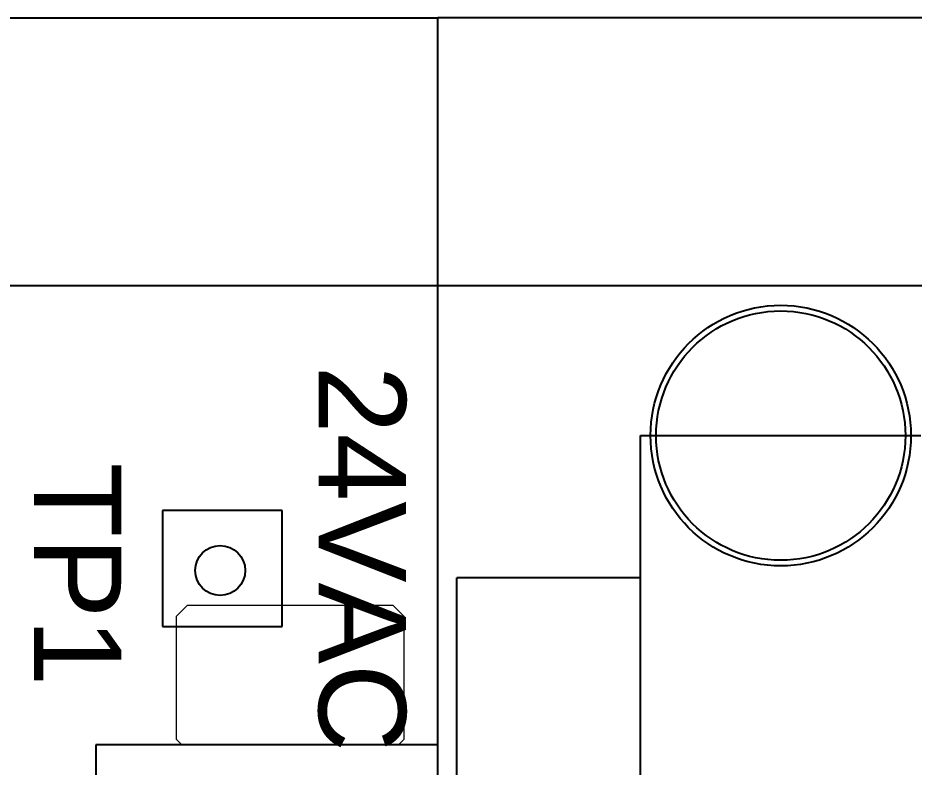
# Model space of a CAD drawing. Header units: inches. Extents: x 1.3 to 19.8, y 1.7 to 13.
# Drawn here: x 15.185 to 15.905, y 10.616 to 11.217 of the extents above; entities that cross this region are included whole.
import ezdxf

# ---------------------------------------------------------------- set-up
doc = ezdxf.new("R2010")
doc.units = ezdxf.units.IN
doc.header["$MEASUREMENT"] = 0
doc.linetypes.add('SLD-Solid', pattern=[0])
for name, color, linetype in [('45-1523-1', 80, 'Continuous'), ('Fastener', 134, 'Continuous'), ('Panel', 1, 'Continuous'), ('Solenoid', 6, 'Continuous'), ('Text', 50, 'Continuous')]:
    doc.layers.add(name, color=color, linetype=linetype)
doc.styles.get("Standard").update_dxf_attribs({"font": 'arial.ttf'})

msp = doc.modelspace()

# ---------------------------------------------------------------- linework, layer by layer
msp.add_line((13.60062, 11.21717), (15.52246, 11.21717))
at = {"layer": '45-1523-1'}
for p, q in [((16.13154, 11.00217), (12.98154, 11.00217)), ((15.68504, 10.39517), (15.68504, 10.88217)), ((15.68504, 10.88217), (15.91004, 10.88217)), ((15.30154, 10.82217), (15.30154, 10.72917)), ((15.39754, 10.82217), (15.30154, 10.82217)), ((15.39754, 10.72917), (15.39754, 10.82217)), ((15.53754, 10.00217), (15.53754, 10.76817)), ((15.68504, 10.76817), (15.53754, 10.76817)), ((15.30154, 10.72917), (15.39754, 10.72917))]:
    msp.add_line(p, q, dxfattribs=at)
msp.add_circle((15.34779, 10.77397), 0.02, dxfattribs=at)
at = {"layer": 'Fastener', "linetype": 'SLD-Solid', "lineweight": 15}
for p, q in [((15.32149, 10.74617), (15.31234, 10.73702)), ((15.32149, 10.74617), (15.40384, 10.74617)), ((15.40384, 10.74617), (15.48619, 10.74617)), ((15.49534, 10.73702), (15.48619, 10.74617)), ((15.31234, 10.73702), (15.31234, 10.63874)), ((15.49534, 10.63874), (15.49534, 10.73702)), ((15.31234, 10.63874), (15.31691, 10.63417)), ((15.49076, 10.63417), (15.49534, 10.63874)), ((15.40384, 10.63417), (15.31691, 10.63417)), ((15.49076, 10.63417), (15.40384, 10.63417))]:
    msp.add_line(p, q, dxfattribs=at)
at = {"layer": 'Fastener'}
for p, q in [((15.52246, 10.63417), (15.24784, 10.63417)), ((15.24784, 10.63417), (15.24784, 10.60417))]:
    msp.add_line(p, q, dxfattribs=at)
at = {"layer": 'Panel'}
msp.add_circle((15.79754, 10.88217), 0.1045, dxfattribs=at)
at = {"layer": 'Solenoid'}
for p in [(16.07262, 11.21717), (15.52246, 10.54717)]:
    msp.add_line(p, (15.52246, 11.21717), dxfattribs=at)
msp.add_circle((15.79754, 10.88217), 0.1, dxfattribs=at)

# ---------------------------------------------------------------- texts
at = {"layer": 'Text'}
for s, p in [('24VAC', (15.42678, 10.93829)), ('TP1', (15.19832, 10.86056))]:
    msp.add_text(s, height=0.07, rotation=270, dxfattribs=at).set_placement(p)

doc.saveas('drawing.dxf')
